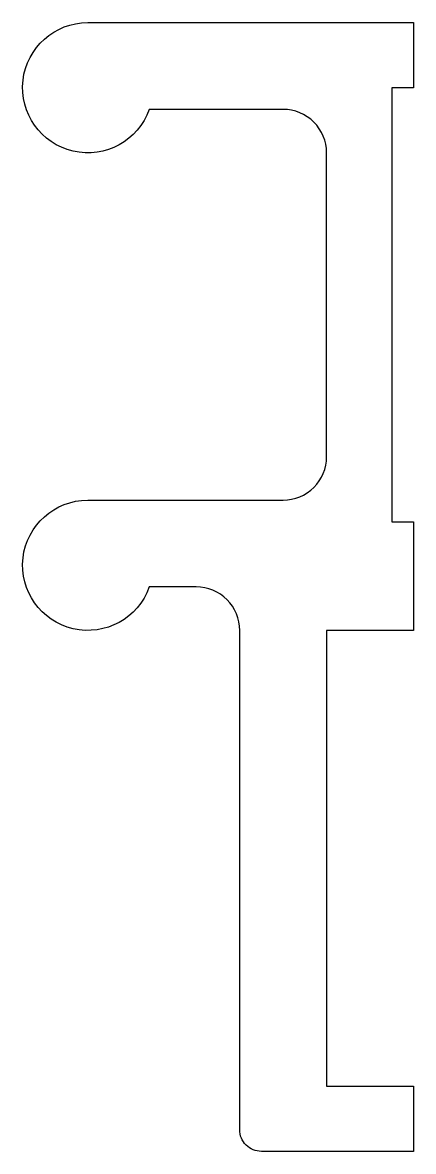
# Model space of a CAD drawing. Extents: x 267 to 276, y 245.9 to 271.9.
import ezdxf

# ---------------------------------------------------------------- set-up
doc = ezdxf.new("R2010")
doc.units = 0
doc.layers.add('ANA', color=220, linetype='CONTINUOUS')

msp = doc.modelspace()

# ---------------------------------------------------------------- linework, layer by layer
at = {"layer": 'ANA'}
msp.add_lwpolyline([(273.961, 257.936), (273.961, 247.436), (275.961, 247.436), (275.961, 245.936), (272.461, 245.936, -0.414214), (271.961, 246.436), (271.961, 257.936, 0.414214), (270.961, 258.936), (269.875, 258.936, -1.931852), (268.461, 260.936), (272.961, 260.936, 0.414214), (273.961, 261.936), (273.961, 268.936, 0.414214), (272.961, 269.936), (269.875, 269.936, -1.931852), (268.461, 271.936), (275.961, 271.936), (275.961, 270.436), (275.461, 270.436), (275.461, 260.436), (275.961, 260.436), (275.961, 257.936)], format="xyb", close=True, dxfattribs=at)

doc.saveas('drawing.dxf')
